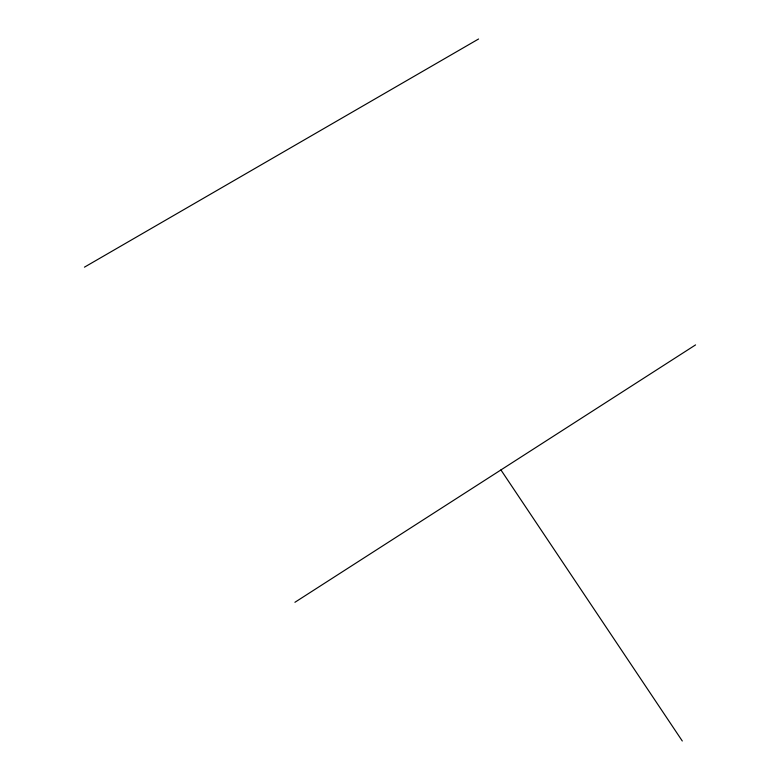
<?xml version="1.0" encoding="UTF-8"?>
<svg xmlns="http://www.w3.org/2000/svg" width="780" height="780" viewBox="0 0 780 780"><rect width="100%" height="100%" fill="white"/><g stroke="black" fill="none" stroke-linecap="round" stroke-linejoin="round"><path stroke-width="1.17" d="M294.908 602.297L695.565 344.897M84.435 267.169L478.569 39M500.926 469.94L682.295 741"/></g></svg>
